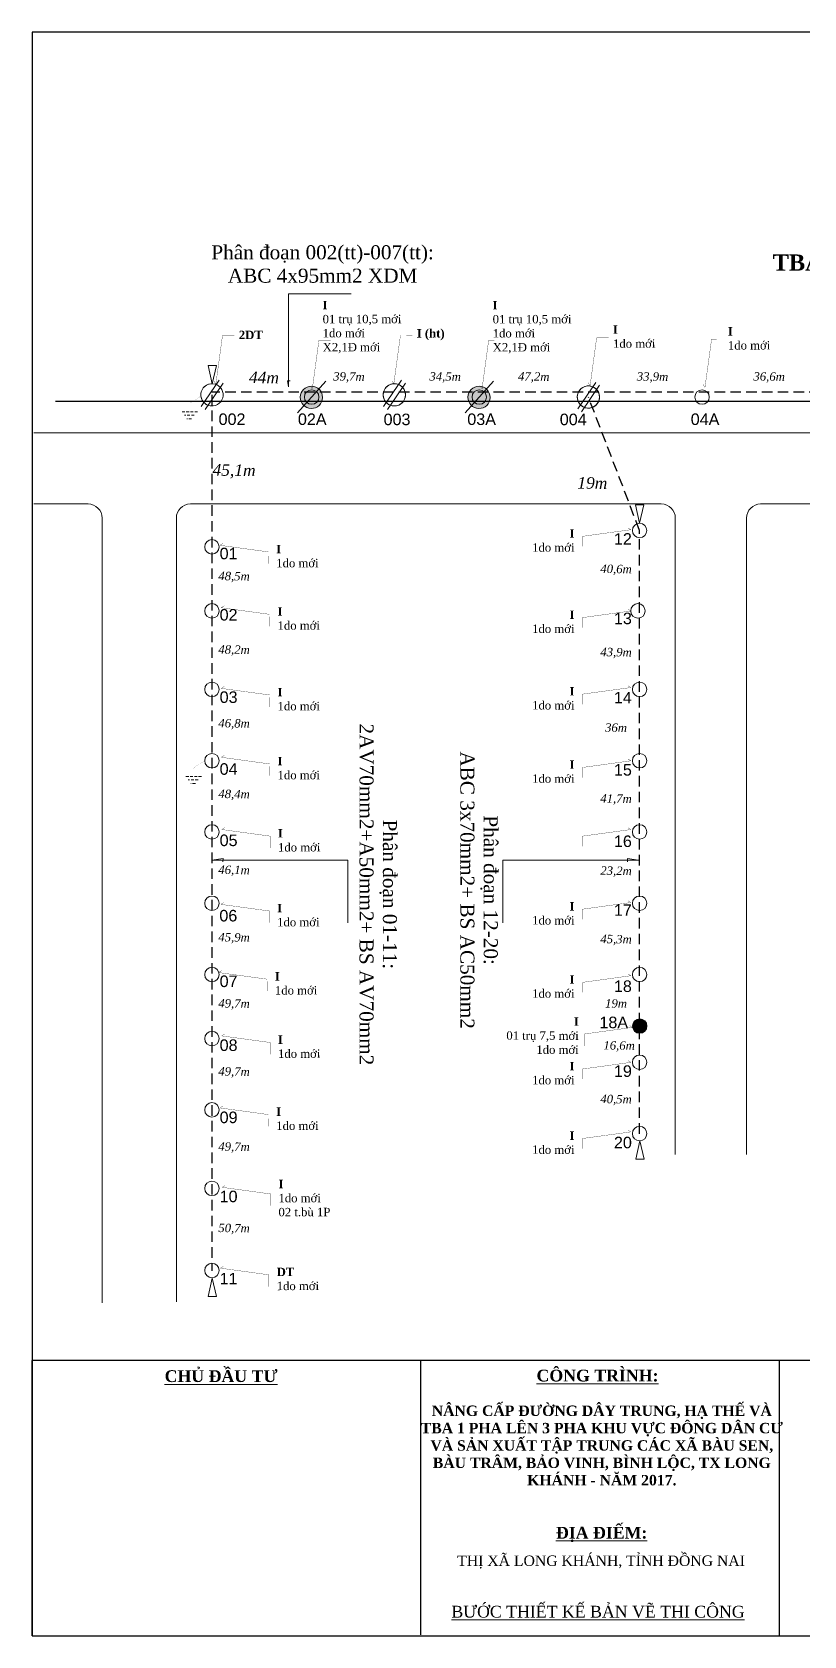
# Model space of a CAD drawing. Header units: metres. Extents: x 429925 to 893472, y 1245258 to 2552490.
# Drawn here: x 440909 to 441184, y 1260101 to 1260673 of the extents above; entities that cross this region are included whole.
import ezdxf

# ---------------------------------------------------------------- set-up
doc = ezdxf.new("R2010")
doc.units = ezdxf.units.M
doc.linetypes.add('DASHED2', pattern=[0.375, 0.25, -0.125])
doc.layers.add('duong', color=2, linetype='Continuous', lineweight=15)
doc.layers.add('duong bao', color=3, linetype='Continuous', lineweight=13)
doc.layers.add('KHUNGBANVE', color=6, linetype='Continuous')
doc.styles.get("Standard").update_dxf_attribs({"font": 'arial.ttf'})
doc.styles.add('Unicode', font='times.ttf')

# ---------------------------------------------------------------- blocks, each defined once
blk = doc.blocks.new('A$C6542344A')
at = {"color": 9, "linetype": 'Continuous'}
for p, q in [((7.45, 9.82), (0, 1.2)), ((8.7, 8.62), (1.25, 0))]:
    blk.add_line(p, q, dxfattribs=at)
for points in [[(0.3, 4.92, -1), (8.24, 4.92, -1)], [(4.27, 0.95, -1), (4.27, 8.89, -1)]]:
    blk.add_lwpolyline(points, format="xyb", close=True, dxfattribs=at)
blk = doc.blocks.new('A$C7B825D87')
at = {"layer": 'duong bao', "color": 1, "linetype": 'DASHED2', "lineweight": 20, "ltscale": 4}
for p, q in [((1.21, 2.48), (7.13, 2.48)), ((2.41, 1.31), (5.91, 1.31)), ((3.34, 0), (4.99, 0))]:
    blk.add_line(p, q, dxfattribs=at)
at = {"layer": 'duong bao', "color": 1, "linetype": 'DASHED2', "lineweight": 20, "ltscale": 4, "const_width": 0.0325}
blk.add_lwpolyline([(0.01, 8.11), (4.17, 5.43), (4.17, 2.48)], dxfattribs=at)
blk = doc.blocks.new('A$C16F73B65')
at = {"layer": 'duong bao', "lineweight": 50, "ltscale": 2}
blk.add_hatch(color=2, dxfattribs=at).paths.add_polyline_path([(0, 2.58, 1), (5.16, 2.58, 1)])
at = {"color": 4, "linetype": 'Continuous', "lineweight": 18}
blk.add_lwpolyline([(0, 2.58, -1), (5.16, 2.58, -1)], format="xyb", close=True, dxfattribs=at)
blk = doc.blocks.new('A$C46BF4DDC')
at = {"color": 9, "linetype": 'Continuous'}
blk.add_line((9.91, 11.46), (0, 0), dxfattribs=at)
blk.add_lwpolyline([(0.89, 5.61, -1), (8.82, 5.61, -1)], format="xyb", close=True, dxfattribs=at)
blk = doc.blocks.new('A$C727E4357')
at = {"layer": 'duong bao', "lineweight": 50, "ltscale": 2}
h = blk.add_hatch(color=256, dxfattribs=at)
h.paths.add_polyline_path([(7.57, 8.51, 0.642315), (0.97, 5.6, 0.217794), (2.3, 2.58)])
h.paths.add_polyline_path([(8.9, 5.49, 0.217794), (7.57, 8.51), (2.3, 2.58, 0.642315)], flags=17)
h = blk.add_hatch(color=256, dxfattribs=at)
h.paths.add_polyline_path([(7.57, 8.51, -0.642315), (5.45, 1.61, -0.000081), (5.45, 1.61, -0.217709), (2.3, 2.58)], flags=17)
h.paths.add_polyline_path([(4.42, 9.48, 0.999838), (5.45, 1.61, 84673.903931), (5.45, 1.61, 0.000037), (5.45, 1.61, 47978.187961), (5.45, 1.61, 0.000076), (5.45, 1.61, 1)])
h = blk.add_hatch(color=256, dxfattribs=at)
h.paths.add_polyline_path([(7.57, 8.51, 0.642315), (0.97, 5.6, 0.000081), (0.97, 5.6, 0.217709), (2.3, 2.58)], flags=17)
h.paths.add_polyline_path([(8.9, 5.49, -0.999838), (0.97, 5.6, -84673.903931), (0.97, 5.6, -0.000037), (0.97, 5.6, -47978.187961), (0.97, 5.6, -0.000076), (0.97, 5.6, -1)])
at = {"color": 4, "linetype": 'Continuous', "lineweight": 18, "rotation": 359.1901508816309}
blk.add_blockref('A$C46BF4DDC', (0, 0), dxfattribs=at)

msp = doc.modelspace()

# ---------------------------------------------------------------- linework, layer by layer
at = {"color": 4, "linetype": 'Continuous', "lineweight": 18}
for p, q in [((441000.16, 1260579.52), (441022.47, 1260579.52)), ((440909.42, 1260530.03), (441589.04, 1260530.03)), ((440909.42, 1260504.63), (440928.76, 1260504.63)), ((440965.22, 1260504.63), (441133.02, 1260504.63)), ((441168.42, 1260504.63), (441697.41, 1260504.63)), ((440933.76, 1260499.63), (440933.76, 1260219.93)), ((440960.22, 1260499.63), (440960.22, 1260220.35)), ((441138.02, 1260499.63), (441138.02, 1260272.83)), ((441163.42, 1260499.63), (441163.42, 1260272.83)), ((441021.3, 1260377.74), (441021.3, 1260355.43)), ((441076.57, 1260377.74), (441076.57, 1260355.43))]:
    msp.add_line(p, q, dxfattribs=at)
at = {"color": 1, "lineweight": 30, "ltscale": 15}
msp.add_line((441628.93, 1260541.19), (440917.11, 1260541.19), dxfattribs=at)
at = {"color": 5, "linetype": 'DASHED2', "lineweight": 30, "ltscale": 15}
for p, q in [((441628.27, 1260544.44), (440972.92, 1260544.44)), ((440972.92, 1260543.53), (440972.92, 1260231.36)), ((441125.32, 1260495.18), (441107.06, 1260542.73)), ((441125.32, 1260280.23), (441125.32, 1260495.18))]:
    msp.add_line(p, q, dxfattribs=at)
at = {"color": 9, "linetype": 'Continuous'}
msp.add_lwpolyline([(440908.8, 1260101.28), (441721.6, 1260101.28), (441721.6, 1260672.78), (440908.8, 1260672.78)], close=True, dxfattribs=at)
at = {"color": 4, "linetype": 'Continuous', "lineweight": 18}
for points in [[(441000.72, 1260548.46), (440999.83, 1260548.49), (441000.16, 1260546.36), (441000.16, 1260579.52)], [(440973.02, 1260547.49), (440971.54, 1260554), (440974.53, 1260554), (440973.02, 1260547.49)], [(441125.32, 1260497.76), (441123.84, 1260504.27), (441126.82, 1260504.27), (441125.32, 1260497.76)], [(440976.84, 1260377.15), (440976.9, 1260378.34), (440972.92, 1260377.74), (441021.3, 1260377.74)], [(441121.04, 1260377.15), (441120.98, 1260378.34), (441124.95, 1260377.74), (441076.57, 1260377.74)], [(441125.38, 1260277.7), (441123.9, 1260271.19), (441126.89, 1260271.2), (441125.38, 1260277.7)], [(440972.98, 1260228.78), (440971.5, 1260222.27), (440974.49, 1260222.28), (440972.98, 1260228.78)]]:
    msp.add_lwpolyline(points, dxfattribs=at)
for points in [[(441033.94, 1260543.53, -1), (441041.88, 1260543.53, -1)], [(441103.09, 1260542.73, -1), (441111.03, 1260542.73, -1)], [(441005.86, 1260542.73, -1), (441011.02, 1260542.73, -1)], [(441065.59, 1260542.73, -1), (441070.75, 1260542.73, -1)], [(441144.96, 1260542.73, -1), (441150.12, 1260542.73, -1)], [(441122.74, 1260495.18, -1), (441127.9, 1260495.18, -1)], [(440970.34, 1260489.35, -1), (440975.5, 1260489.35, -1)], [(440970.34, 1260466.53, -1), (440975.5, 1260466.53, -1)], [(441122.14, 1260466.53, -1), (441127.3, 1260466.53, -1)], [(440970.34, 1260438.55, -1), (440975.5, 1260438.55, -1)], [(441122.74, 1260438.55, -1), (441127.9, 1260438.55, -1)], [(440970.34, 1260413.15, -1), (440975.5, 1260413.15, -1)], [(441122.74, 1260413.15, -1), (441127.9, 1260413.15, -1)], [(440970.34, 1260387.75, -1), (440975.5, 1260387.75, -1)], [(441122.74, 1260387.75, -1), (441127.9, 1260387.75, -1)], [(440970.34, 1260362.35, -1), (440975.5, 1260362.35, -1)], [(441122.74, 1260362.35, -1), (441127.9, 1260362.35, -1)], [(440970.34, 1260336.95, -1), (440975.5, 1260336.95, -1)], [(441122.74, 1260336.95, -1), (441127.9, 1260336.95, -1)], [(440970.34, 1260314.13, -1), (440975.5, 1260314.13, -1)], [(441122.74, 1260305.68, -1), (441127.9, 1260305.68, -1)], [(440970.34, 1260288.73, -1), (440975.5, 1260288.73, -1)], [(441122.74, 1260280.28, -1), (441127.9, 1260280.28, -1)], [(440970.34, 1260260.75, -1), (440975.5, 1260260.75, -1)], [(440970.34, 1260231.5, -1), (440975.5, 1260231.5, -1)]]:
    msp.add_lwpolyline(points, format="xyb", close=True, dxfattribs=at)
for centre, start, end in [((440928.76, 1260499.63), 0, 90), ((440965.22, 1260499.63), 90, 180), ((441133.02, 1260499.63), 0, 90), ((441168.42, 1260499.63), 90, 180)]:
    msp.add_arc(centre, 5, start, end, dxfattribs=at)
at = {"layer": 'duong bao', "color": 4, "lineweight": 15, "ltscale": 2, "const_width": 0.1}
for points in [[(440973.62, 1260548.42), (440974.3, 1260547.4), (440976.66, 1260564.63), (440980.87, 1260564.64)], [(441037.03, 1260548.51), (441037.72, 1260547.49), (441040.08, 1260564.72), (441044.29, 1260564.74)], [(441106.98, 1260547.82), (441107.66, 1260546.8), (441110.02, 1260564.03), (441114.23, 1260564.04)], [(441147.92, 1260547.19), (441148.6, 1260546.17), (441150.96, 1260563.4), (441155.17, 1260563.41)], [(441007.98, 1260546.64), (441008.66, 1260545.62), (441011.02, 1260562.85), (441015.24, 1260562.86)], [(441068.47, 1260546.71), (441069.16, 1260545.69), (441071.51, 1260562.92), (441075.73, 1260562.94)], [(441121.13, 1260496.13), (441122.15, 1260495.45), (441104.92, 1260493.09), (441104.9, 1260488.87)], [(440976.79, 1260490.59), (440975.77, 1260489.9), (440993, 1260487.55), (440993.02, 1260483.33)], [(440977.27, 1260468.34), (440976.24, 1260467.66), (440993.48, 1260465.3), (440993.49, 1260461.08)], [(441121.13, 1260467.17), (441122.15, 1260466.49), (441104.92, 1260464.13), (441104.9, 1260459.91)], [(440977.27, 1260439.6), (440976.24, 1260438.92), (440993.48, 1260436.56), (440993.49, 1260432.34)], [(441121.13, 1260439.9), (441122.15, 1260439.22), (441104.92, 1260436.86), (441104.9, 1260432.64)], [(440977.27, 1260415.04), (440976.24, 1260414.36), (440993.48, 1260412), (440993.49, 1260407.78)], [(441121.13, 1260413.78), (441122.15, 1260413.1), (441104.92, 1260410.74), (441104.9, 1260406.52)], [(440977.42, 1260389.31), (440976.4, 1260388.63), (440993.63, 1260386.27), (440993.65, 1260382.06)], [(441121.13, 1260389.3), (441122.15, 1260388.62), (441104.92, 1260386.26), (441104.9, 1260382.04)], [(441121.13, 1260363.28), (441122.15, 1260362.6), (441104.92, 1260360.24), (441104.9, 1260356.02)], [(440977.11, 1260362.64), (440976.09, 1260361.96), (440993.32, 1260359.6), (440993.33, 1260355.38)], [(440976.32, 1260338.34), (440975.3, 1260337.66), (440992.53, 1260335.3), (440992.54, 1260331.08)], [(441121.13, 1260337.2), (441122.15, 1260336.52), (441104.92, 1260334.16), (441104.9, 1260329.95)], [(441121.73, 1260318.79), (441122.75, 1260318.11), (441105.52, 1260315.75), (441105.51, 1260311.54)], [(440977.42, 1260315.77), (440976.4, 1260315.09), (440993.63, 1260312.73), (440993.65, 1260308.51)], [(441121.13, 1260306.33), (441122.15, 1260305.65), (441104.92, 1260303.29), (441104.9, 1260299.07)], [(440976.79, 1260290.1), (440975.77, 1260289.42), (440993, 1260287.06), (440993.02, 1260282.84)], [(441121.13, 1260281.56), (441122.15, 1260280.88), (441104.92, 1260278.52), (441104.9, 1260274.3)], [(440977.58, 1260261.81), (440976.56, 1260261.13), (440993.79, 1260258.77), (440993.81, 1260254.55)], [(440976.95, 1260233), (440975.93, 1260232.32), (440993.16, 1260229.96), (440993.18, 1260225.74)]]:
    msp.add_lwpolyline(points, dxfattribs=at)
at = {"layer": 'KHUNGBANVE', "color": 2}
for p, q in [((440908.8, 1260101.28), (440908.8, 1260199.44)), ((441721.6, 1260199.44), (440908.8, 1260199.44)), ((441047.29, 1260101.72), (441047.29, 1260199.58)), ((441175.14, 1260101.28), (441175.14, 1260199.44)), ((440908.8, 1260101.28), (441721.6, 1260101.28))]:
    msp.add_line(p, q, dxfattribs=at)

# ---------------------------------------------------------------- block references
at = {"layer": 'duong bao', "lineweight": 50, "ltscale": 2, "rotation": 6.606267553562861}
for p in [(440969.24, 1260538.14), (441034.23, 1260538.14), (441103.38, 1260537.35)]:
    msp.add_blockref('A$C6542344A', p, dxfattribs=at)
at = {"layer": 'duong bao', "lineweight": 50, "ltscale": 2}
for name, p in [('A$C727E4357', (441003.4, 1260537.07)), ('A$C727E4357', (441063.13, 1260537.07)), ('A$C16F73B65', (441122.77, 1260316.03))]:
    msp.add_blockref(name, p, dxfattribs=at)
at = {"layer": 'duong bao', "lineweight": 50, "ltscale": 2, "xscale": -1}
for p in [(440968.98, 1260534.96), (440970.35, 1260405.03)]:
    msp.add_blockref('A$C7B825D87', p, dxfattribs=at)

# ---------------------------------------------------------------- texts
at = {"color": 4, "linetype": 'Continuous', "lineweight": 18, "attachment_point": 5}
for s, insert, char_height, width in [('{\\fTimes New Roman|b0|i0|c0|p18;\\C7;Phân đoạn 002(tt)-007(tt):\\PABC 4x95mm2 XDM}', (441012.34, 1260590.11), 5, 150.7075), ('{\\fTimes New Roman|b1|i0|c0|p18;\\C7;TBA BÀU SEN 1 160kVA}', (441204.62, 1260585.82), 5.7341, 87), ('{\\fArial Unicode MS|b0|i0|c0|p34;\\C7;002}', (440980.06, 1260534.8), 4.1093, 22.225), ('{\\fArial Unicode MS|b0|i0|c0|p34;\\C7;02A}', (441008.65, 1260534.8), 4.1093, 22.225), ('{\\fArial Unicode MS|b0|i0|c0|p34;\\C7;003}', (441038.86, 1260534.73), 4.1093, 22.225), ('{\\fArial Unicode MS|b0|i0|c0|p34;\\C7;03A}', (441069.01, 1260534.8), 4.1093, 22.225), ('{\\fArial Unicode MS|b0|i0|c0|p34;\\C7;004}', (441101.64, 1260534.73), 4.1093, 22.225), ('{\\fArial Unicode MS|b0|i0|c0|p34;\\C7;04A}', (441148.63, 1260534.8), 4.1093, 22.225), ('{\\fArial Unicode MS|b0|i0|c0|p34;\\C7;01}', (440978.84, 1260486.95), 4.1093, 22.225), ('{\\fArial Unicode MS|b0|i0|c0|p34;\\C7;12}', (441119.35, 1260492.17), 4.1093, 22.225), ('{\\fArial Unicode MS|b0|i0|c0|p34;\\C7;02}', (440978.84, 1260465.11), 4.1093, 22.225), ('{\\fArial Unicode MS|b0|i0|c0|p34;\\C7;13}', (441119.35, 1260463.82), 4.1093, 22.225), ('{\\fArial Unicode MS|b0|i0|c0|p34;\\C7;03}', (440978.84, 1260435.76), 4.1093, 22.225), ('{\\fArial Unicode MS|b0|i0|c0|p34;\\C7;14}', (441119.35, 1260435.62), 4.1093, 22.225), ('{\\fArial Unicode MS|b0|i0|c0|p34;\\C7;04}', (440978.84, 1260410.16), 4.1093, 22.225), ('{\\fArial Unicode MS|b0|i0|c0|p34;\\C7;15}', (441119.35, 1260409.87), 4.1093, 22.225), ('{\\fArial Unicode MS|b0|i0|c0|p34;\\C7;05}', (440978.84, 1260384.75), 4.1093, 22.225), ('{\\fArial Unicode MS|b0|i0|c0|p34;\\C7;16}', (441119.35, 1260384.42), 4.1093, 22.225), ('{\\fArial Unicode MS|b0|i0|c0|p34;\\C7;06}', (440978.74, 1260357.9), 4.1093, 22.225), ('{\\fArial Unicode MS|b0|i0|c0|p34;\\C7;17}', (441119.35, 1260359.93), 4.1093, 22.225), ('{\\fArial Unicode MS|b0|i0|c0|p34;\\C7;07}', (440978.84, 1260334.52), 4.1093, 22.225), ('{\\fArial Unicode MS|b0|i0|c0|p34;\\C7;18}', (441119.35, 1260332.76), 4.1093, 22.225), ('{\\fArial Unicode MS|b0|i0|c0|p34;\\C7;18A}', (441116.09, 1260319.86), 4.1093, 22.225), ('{\\fArial Unicode MS|b0|i0|c0|p34;\\C7;08}', (440978.84, 1260311.75), 4.1093, 22.225), ('{\\fArial Unicode MS|b0|i0|c0|p34;\\C7;19}', (441119.35, 1260302.51), 4.1093, 22.225), ('{\\fArial Unicode MS|b0|i0|c0|p34;\\C7;09}', (440978.84, 1260286.03), 4.1093, 22.225), ('{\\fArial Unicode MS|b0|i0|c0|p34;\\C7;20}', (441119.35, 1260277.06), 4.1093, 22.225), ('{\\fArial Unicode MS|b0|i0|c0|p34;\\C7;10}', (440978.84, 1260257.85), 4.1093, 22.225), ('{\\fArial Unicode MS|b0|i0|c0|p34;\\C7;11}', (440978.84, 1260228.6), 4.1093, 22.225)]:
    msp.add_mtext(s, dxfattribs=dict(at, insert=insert, char_height=char_height, width=width))
at = {"color": 4, "linetype": 'Continuous', "lineweight": 18}
for s, insert, char_height, width, attachment_point, rotation in [('{\\fTimes New Roman|b1|i0|c0|p18;\\C7;I\\P\\fTimes New Roman|b0|i0|c0|p18;01 trụ 10,5 mới\\P1do mới\\PX2,1Đ mới\\P\\P }', (441012.36, 1260562.65), 3, 28.4084, 4, 0.0997), ('{\\fTimes New Roman|b1|i0|c0|p18;\\C7;I\\P\\fTimes New Roman|b0|i0|c0|p18;01 trụ 10,5 mới\\P1do mới\\PX2,1Đ mới}', (441072.94, 1260567.61), 3, 29.5906, 4, 0.0997), ('{\\fTimes New Roman|b1|i0|c0|p18;\\C7;2DT}', (440982.46, 1260564.86), 3, 24.4669, 4, 0.0997), ('{\\fTimes New Roman|b1|i0|c0|p18;\\C7;I (ht)}', (441045.88, 1260564.95), 3, 24.4669, 4, 0.0997), ('{\\fTimes New Roman|b1|i0|c0|p18;\\C7;I\\P\\fTimes New Roman|b0|i0|c0|p18;1do mới}', (441115.82, 1260564.26), 3, 24.4669, 4, 0.0997), ('{\\fTimes New Roman|b1|i0|c0|p18;\\C7;I\\P\\fTimes New Roman|b0|i0|c0|p18;1do mới}', (441156.76, 1260563.63), 3, 24.4669, 4, 0.0997), ('{\\fTimes New Roman|b0|i1|c0|p18;\\C7;44m}', (440991.45, 1260549.7), 4.1093, 22.225, 5, 359.1902), ('{\\fTimes New Roman|b0|i1|c0|p18;\\C7;39,7m}', (441021.72, 1260549.7), 3, 22.225, 5, 359.1902), ('{\\fTimes New Roman|b0|i1|c0|p18;\\C7;34,5m}', (441056.01, 1260549.7), 3, 22.225, 5, 359.1902), ('{\\fTimes New Roman|b0|i1|c0|p18;\\C7;47,2m}', (441087.58, 1260549.7), 3, 22.225, 5, 359.1902), ('{\\fTimes New Roman|b0|i1|c0|p18;\\C7;33,9m}', (441129.91, 1260549.7), 3, 22.225, 5, 359.1902), ('{\\fTimes New Roman|b0|i1|c0|p18;\\C7;36,6m}', (441171.47, 1260549.7), 3, 22.225, 5, 359.1902), ('{\\fTimes New Roman|b0|i1|c0|p18;\\C7;45,1m}', (440980.78, 1260516.22), 4.1093, 22.225, 5, 359.1902), ('{\\fTimes New Roman|b0|i1|c0|p18;\\C7;19m}', (441108.46, 1260512.08), 4.1093, 22.225, 5, 359.1902), ('{\\fTimes New Roman|b1|i0|c0|p18;\\C7;I\\P\\fTimes New Roman|b0|i0|c0|p18;1do mới}', (441102.11, 1260491.59), 3, 24.4669, 6, 359.9003), ('{\\fTimes New Roman|b1|i0|c0|p18;\\C7;I\\P\\fTimes New Roman|b0|i0|c0|p18;1do mới}', (440995.81, 1260486.04), 3, 24.4669, 4, 0.0997), ('{\\fTimes New Roman|b0|i1|c0|p18;\\C7;48,5m}', (440980.78, 1260478.57), 3, 22.225, 5, 359.1902), ('{\\fTimes New Roman|b0|i1|c0|p18;\\C7;40,6m}', (441116.91, 1260481.13), 3, 22.225, 5, 359.1902), ('{\\fTimes New Roman|b1|i0|c0|p18;\\C7;I\\P\\fTimes New Roman|b0|i0|c0|p18;1do mới}', (440996.28, 1260463.8), 3, 24.4669, 4, 0.0997), ('{\\fTimes New Roman|b1|i0|c0|p18;\\C7;I\\P\\fTimes New Roman|b0|i0|c0|p18;1do mới}', (441102.11, 1260462.63), 3, 24.4669, 6, 359.9003), ('{\\fTimes New Roman|b0|i1|c0|p18;\\C7;48,2m}', (440980.78, 1260452.4), 3, 22.225, 5, 359.1902), ('{\\fTimes New Roman|b0|i1|c0|p18;\\C7;43,9m}', (441116.91, 1260451.48), 3, 22.225, 5, 359.1902), ('{\\fTimes New Roman|b1|i0|c0|p18;\\C7;I\\P\\fTimes New Roman|b0|i0|c0|p18;1do mới}', (440996.28, 1260435.06), 3, 24.4669, 4, 0.0997), ('{\\fTimes New Roman|b1|i0|c0|p18;\\C7;I\\P\\fTimes New Roman|b0|i0|c0|p18;1do mới}', (441102.11, 1260435.36), 3, 24.4669, 6, 359.9003), ('{\\fTimes New Roman|b0|i1|c0|p18;\\C7;46,8m}', (440980.78, 1260426.14), 3, 22.225, 5, 359.1902), ('{\\fTimes New Roman|b0|i1|c0|p18;\\C7;36m}', (441116.91, 1260424.94), 3, 22.225, 5, 359.1902), ('{\\fTimes New Roman|b0|i0|c0|p18;\\C7;Phân đoạn 01-11:\\P2AV70mm2+A50mm2+ BS AV70mm2}', (441032.1, 1260365.52), 5, 150.7075, 5, 270), ('{\\fTimes New Roman|b0|i0|c0|p18;\\C7;Phân đoạn 12-20:\\PABC 3x70mm2+ BS AC50mm2}', (441068.06, 1260367.03), 5, 150.7075, 5, 270), ('{\\fTimes New Roman|b1|i0|c0|p18;\\C7;I\\P\\fTimes New Roman|b0|i0|c0|p18;1do mới}', (440996.28, 1260410.5), 3, 24.4669, 4, 0.0997), ('{\\fTimes New Roman|b1|i0|c0|p18;\\C7;I\\P\\fTimes New Roman|b0|i0|c0|p18;1do mới}', (441102.11, 1260409.24), 3, 24.4669, 6, 359.9003), ('{\\fTimes New Roman|b0|i1|c0|p18;\\C7;48,4m}', (440980.78, 1260400.92), 3, 22.225, 5, 359.1902), ('{\\fTimes New Roman|b0|i1|c0|p18;\\C7;41,7m}', (441116.91, 1260399.32), 3, 22.225, 5, 359.1902), ('{\\fTimes New Roman|b1|i0|c0|p18;\\C7;I\\P\\fTimes New Roman|b0|i0|c0|p18;1do mới}', (440996.44, 1260384.77), 3, 24.4669, 4, 0.0997), ('{\\fTimes New Roman|b0|i1|c0|p18;\\C7;46,1m}', (440980.78, 1260373.89), 3, 22.225, 5, 359.1902), ('{\\fTimes New Roman|b0|i1|c0|p18;\\C7;23,2m}', (441116.91, 1260373.58), 3, 22.225, 5, 359.1902), ('{\\fTimes New Roman|b1|i0|c0|p18;\\C7;I\\P\\fTimes New Roman|b0|i0|c0|p18;1do mới}', (440996.13, 1260358.1), 3, 24.4669, 4, 0.0997), ('{\\fTimes New Roman|b1|i0|c0|p18;\\C7;I\\P\\fTimes New Roman|b0|i0|c0|p18;1do mới}', (441102.11, 1260358.74), 3, 24.4669, 6, 359.9003), ('{\\fTimes New Roman|b0|i1|c0|p18;\\C7;45,9m}', (440980.78, 1260349.87), 3, 22.225, 5, 359.1902), ('{\\fTimes New Roman|b0|i1|c0|p18;\\C7;45,3m}', (441116.91, 1260349.22), 3, 22.225, 5, 359.1902), ('{\\fTimes New Roman|b1|i0|c0|p18;\\C7;I\\P\\fTimes New Roman|b0|i0|c0|p18;1do mới}', (440995.33, 1260333.8), 3, 24.4669, 4, 0.0997), ('{\\fTimes New Roman|b1|i0|c0|p18;\\C7;I\\P\\fTimes New Roman|b0|i0|c0|p18;1do mới}', (441102.11, 1260332.66), 3, 24.4669, 6, 359.9003), ('{\\fTimes New Roman|b0|i1|c0|p18;\\C7;49,7m}', (440980.78, 1260326.3), 3, 22.225, 5, 359.1902), ('{\\fTimes New Roman|b0|i1|c0|p18;\\C7;19m}', (441116.91, 1260326.63), 3, 22.225, 5, 359.1902), ('{\\fTimes New Roman|b1|i0|c0|p18;\\C7;I\\P\\fTimes New Roman|b0|i0|c0|p18;01 trụ 7,5 mới\\P1do mới}', (441103.62, 1260315.15), 3, 27.8454, 6, 359.9003), ('{\\fTimes New Roman|b1|i0|c0|p18;\\C7;I\\P\\fTimes New Roman|b0|i0|c0|p18;1do mới}', (440996.44, 1260311.23), 3, 24.4669, 4, 0.0997), ('{\\fTimes New Roman|b0|i1|c0|p18;\\C7;16,6m}', (441118, 1260311.34), 3, 22.225, 5, 359.1902), ('{\\fTimes New Roman|b0|i1|c0|p18;\\C7;49,7m}', (440980.78, 1260302.05), 3, 22.225, 5, 359.1902), ('{\\fTimes New Roman|b1|i0|c0|p18;\\C7;I\\P\\fTimes New Roman|b0|i0|c0|p18;1do mới}', (441102.11, 1260301.79), 3, 24.4669, 6, 359.9003), ('{\\fTimes New Roman|b1|i0|c0|p18;\\C7;I\\P\\fTimes New Roman|b0|i0|c0|p18;1do mới}', (440995.81, 1260285.56), 3, 24.4669, 4, 0.0997), ('{\\fTimes New Roman|b0|i1|c0|p18;\\C7;40,5m}', (441116.91, 1260292.22), 3, 22.225, 5, 359.1902), ('{\\fTimes New Roman|b1|i0|c0|p18;\\C7;I\\P\\fTimes New Roman|b0|i0|c0|p18;1do mới}', (441102.11, 1260277.02), 3, 24.4669, 6, 359.9003), ('{\\fTimes New Roman|b0|i1|c0|p18;\\C7;49,7m}', (440980.78, 1260275.27), 3, 22.225, 5, 359.1902), ('{\\fTimes New Roman|b1|i0|c0|p18;\\C7;I\\P\\fTimes New Roman|b0|i0|c0|p18;1do mới\\P02 t.bù 1P}', (440996.6, 1260257.27), 3, 24.4669, 4, 0.0997), ('{\\fTimes New Roman|b0|i1|c0|p18;\\C7;50,7m}', (440980.78, 1260246.26), 3, 22.225, 5, 359.1902), ('{\\fTimes New Roman|b1|i0|c0|p18;\\C7;DT\\P\\fTimes New Roman|b0|i0|c0|p18;1do mới}', (440995.97, 1260228.46), 3, 24.4669, 4, 0.0997)]:
    msp.add_mtext(s, dxfattribs=dict(at, insert=insert, char_height=char_height, width=width, attachment_point=attachment_point, rotation=rotation))
at = {"layer": 'duong', "attachment_point": 2, "style": 'Unicode'}
for s, insert, char_height, width in [('{\\fTimes New Roman|b1|i0|c0|p18;\\LCÔNG TRÌNH:}', (441110.3, 1260196.15), 4.1939, 338.0455), ('{\\fTimes New Roman|b1|i0|c0|p18;\\LCHỦ ĐẦU TƯ}', (440976.17, 1260195.95), 4.1939, 338.0455), ('{\\fTimes New Roman|b1|i0|c0|p18;NÂNG CẤ\\fTimes New Roman|b1|i0|c163|p18;P ĐƯ\\fTimes New Roman|b1|i0|c0|p18;ỜNG DÂY TRUNG, HẠ THẾ VÀ TBA 1 PHA LÊN 3 PHA KHU VỰ\\fTimes New Roman|b1|i0|c163|p18;C ĐÔNG DÂN CƯ VÀ S\\fTimes New Roman|b1|i0|c0|p18;ẢN XUẤT TẬP TRUNG CÁC XÃ BÀU SEN, BÀU TRÂM, BẢO VINH, BÌNH LỘ\\fTimes New Roman|b1|i0|c163|p18;C, TX LONG KHÁNH - NĂM \\fTimes New Roman|b1|i0|c0|p18;2017.}', (441111.84, 1260183.37), 3.70861, 130.2593), ('{\\fTimes New Roman|b1|i0|c0|p18;\\LĐỊA ĐIẾM:}', (441111.76, 1260140.15), 4.1939, 128.0996), ('THỊ XÃ LONG KHÁNH, TỈNH ĐỒNG NAI', (441111.56, 1260129.93), 3.7086, 129.5413), ('{\\LBƯỚC THIẾT KẾ BẢN VẼ THI CÔNG}', (441110.48, 1260112.01), 4.1939, 338.0455)]:
    msp.add_mtext(s, dxfattribs=dict(at, insert=insert, char_height=char_height, width=width))

doc.saveas('drawing.dxf')
